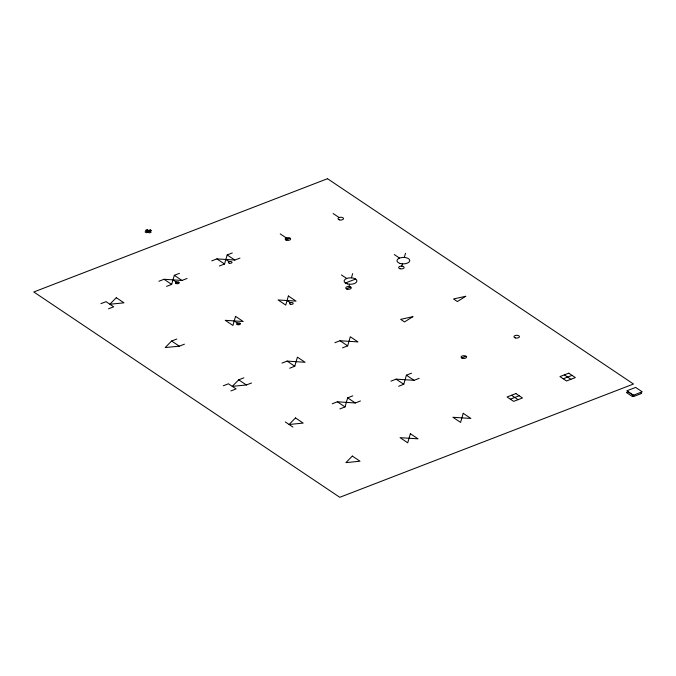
<?xml version="1.0" encoding="UTF-8"?>
<svg xmlns="http://www.w3.org/2000/svg" width="676" height="676" viewBox="0 0 676 676"><rect width="100%" height="100%" fill="white"/><g stroke="black" fill="none" stroke-linecap="round" stroke-linejoin="round"><path stroke-width="1.01" d="M166.541 286.396L171.679 284.41L174.315 275.309L179.453 273.332M219.413 266.006L224.55 264.02L227.178 254.928L232.324 252.942M289.641 368.226L294.778 366.24L297.406 357.139L305.062 362.277L287.131 361.102L281.985 363.088M348.917 286.523L349.568 284.25M351.435 277.819L352.644 273.636M342.529 347.853L347.675 345.867L350.303 336.766L357.959 341.904L340.02 340.738L334.882 342.715M339.884 408.912L345.022 406.927L347.658 397.834L352.796 395.849M401.781 266.133L402.44 263.86M404.299 257.429L405.507 253.246M398.62 386.266L403.766 384.281L406.394 375.18L411.54 373.194M243.859 377.842L238.721 379.827L232.265 386.359L246.368 384.965L251.514 382.979M100.901 303.651L106.047 301.665L113.695 306.803L108.557 308.78M158.894 281.258L164.031 279.281L181.962 280.447L187.108 278.461M211.757 260.877L216.903 258.891L234.834 260.057L239.972 258.08M285.711 239.87L290.08 238.18M175.904 283.362L178.844 282.23M171.653 341.034L176.791 339.048M179.301 346.163L171.611 341L165.189 347.565L179.301 346.163L184.438 344.185M237.099 324.429L240.039 323.297M345.377 283.007L355.627 279.061M346.306 288.753L350.726 287.046M223.3 385.776L228.437 383.791L236.085 388.928L230.947 390.914M332.229 403.783L337.375 401.798L355.306 402.964L360.443 400.978M390.973 381.129L396.111 379.143L414.05 380.318L419.188 378.332M461.64 357.917L466.001 356.235M510.363 399.17L519.176 395.773M563.226 378.78L572.048 375.383M640.366 392.536L641.685 393.415L633.699 396.499L632.381 395.621L642.2 391.818L635.643 387.416L626.829 390.812L633.387 395.215M333.099 213.498L339.124 217.537M394.294 254.556L399.541 258.08M564.359 374.876L570.916 379.278M280.236 233.888L287.892 239.025M341.431 274.946L346.678 278.47M511.495 395.266L518.053 399.668M227.178 254.928L234.834 260.057M406.394 375.18L414.05 380.318M225.869 259.474L229.088 261.637M287.063 300.541L290.283 302.704M340.02 340.738L347.675 345.867M216.903 258.891L224.55 264.02M396.111 379.143L403.766 384.281M174.315 275.309L181.962 280.447M172.997 279.864L176.825 282.433M234.192 320.931L238.02 323.491M347.658 397.834L355.306 402.964M287.131 361.102L294.778 366.24M164.031 279.281L171.679 284.41M337.375 401.798L345.022 406.927M238.679 379.802L246.368 384.965M285.264 421.925L292.911 427.055M235.552 316.368L232.924 325.469L225.269 320.331L243.199 321.506L235.552 316.368M288.373 295.987L285.745 305.087L278.098 299.95L296.029 301.124L288.373 295.987M410.357 433.705L407.721 442.797L400.074 437.668L418.005 438.834L410.357 433.705M463.221 413.315L460.593 422.407L452.937 417.278L470.868 418.444L463.221 413.315M116.289 297.677L109.875 304.234L123.978 302.84L116.289 297.677M295.505 417.929L289.083 424.494L303.194 423.091L295.505 417.929M352.323 456.063L345.909 462.621L360.021 461.218L352.323 456.063M412.867 316.681L404.501 321.937L400.657 319.359L412.867 316.681M465.739 296.291L457.373 301.547L453.52 298.969L465.739 296.291M147.233 229.671L145.501 230.339L149.354 232.924L151.086 232.257L147.233 229.671M150.309 229.874L145.053 231.902L146.286 232.73L151.542 230.702L150.309 229.874M327.505 178.701L33.8 291.981L339.774 497.299L633.48 384.019L327.505 178.701M515.898 393.567L507.084 396.973L513.642 401.375L522.463 397.97L515.898 393.567M568.769 373.177L559.948 376.583L566.513 380.985L575.327 377.58L568.769 373.177M628.181 391.869L626.424 392.545L632.161 396.398L633.919 395.714L628.181 391.869M176.428 283.599A1.834 0.929 -0.7 0 0 179.208 282.796A1.834 0.929 -0.7 0 0 176.487 281.993A1.834 0.929 -0.7 0 0 176.428 283.599M229.265 263.184A1.834 0.929 -0.7 0 0 232.02 262.356A1.834 0.929 -0.7 0 0 229.274 261.578A1.834 0.929 -0.7 0 0 229.265 263.184M286.489 240.217A2.721 1.377 -0.7 0 0 290.612 239.025A2.721 1.377 -0.7 0 0 286.573 237.834A2.721 1.377 -0.7 0 0 286.489 240.217M339.377 219.852A2.746 1.394 -0.7 0 0 343.509 218.61A2.746 1.394 -0.7 0 0 339.394 217.444A2.746 1.394 -0.7 0 0 339.377 219.852M237.622 324.666A1.834 0.929 -0.7 0 0 240.403 323.863A1.834 0.929 -0.7 0 0 237.682 323.06A1.834 0.929 -0.7 0 0 237.622 324.666M290.46 304.251A1.834 0.929 -0.7 0 0 293.215 303.423A1.834 0.929 -0.7 0 0 290.469 302.637A1.834 0.929 -0.7 0 0 290.46 304.251M347.278 283.869A6.405 3.245 -0.7 0 0 356.911 280.988A6.405 3.245 -0.7 0 0 347.312 278.25A6.405 3.245 -0.7 0 0 347.278 283.869M347.134 289.117A2.755 1.394 -0.7 0 0 351.267 287.883A2.755 1.394 -0.7 0 0 347.151 286.7A2.755 1.394 -0.7 0 0 347.134 289.117M400.006 268.727A2.746 1.394 -0.7 0 0 404.13 267.485A2.746 1.394 -0.7 0 0 400.015 266.319A2.746 1.394 -0.7 0 0 400.006 268.727M400.15 263.479A6.405 3.245 -0.7 0 0 409.774 260.598A6.405 3.245 -0.7 0 0 400.184 257.86A6.405 3.245 -0.7 0 0 400.15 263.479M462.418 358.272A2.721 1.377 -0.7 0 0 466.541 357.072A2.721 1.377 -0.7 0 0 462.502 355.88A2.721 1.377 -0.7 0 0 462.418 358.272M515.306 337.899A2.746 1.394 -0.7 0 0 519.438 336.665A2.746 1.394 -0.7 0 0 515.323 335.49A2.746 1.394 -0.7 0 0 515.306 337.899"/></g></svg>
